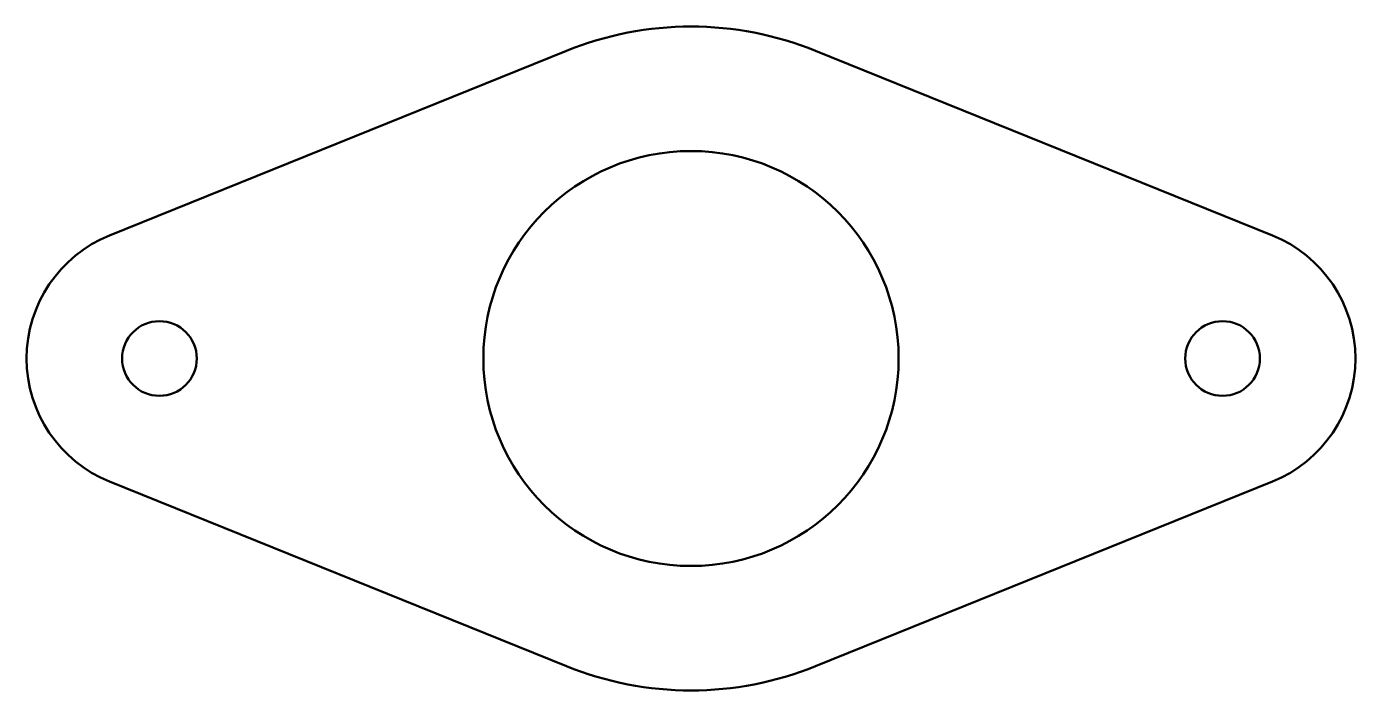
# Model space of a CAD drawing. Header units: millimetres. Extents: x 108.5 to 188.5, y 85 to 125.
import ezdxf

# ---------------------------------------------------------------- set-up
doc = ezdxf.new("R2010")
doc.units = ezdxf.units.MM
doc.layers.add('Visible (ISO)', color=7, linetype='Continuous', lineweight=50)

msp = doc.modelspace()

# ---------------------------------------------------------------- linework, layer by layer
at = {"layer": 'Visible (ISO)'}
for p, q in [((141, 123.54), (113.5, 112.416)), ((183.5, 112.416), (156, 123.54)), ((113.5, 97.584), (141, 86.46)), ((156, 86.46), (183.5, 97.584))]:
    msp.add_line(p, q, dxfattribs=at)
for centre, radius in [((148.5, 105), 12.5), ((116.5, 105), 2.25), ((180.5, 105), 2.25)]:
    msp.add_circle(centre, radius, dxfattribs=at)
for centre, radius, start, end in [((148.5, 105), 20, 67.97569, 112.02431), ((116.5, 105), 8, 112.02431, 247.97569), ((180.5, 105), 8, 292.02431, 67.97569), ((148.5, 105), 20, 247.97569, 292.02431)]:
    msp.add_arc(centre, radius, start, end, dxfattribs=at)

doc.saveas('drawing.dxf')
